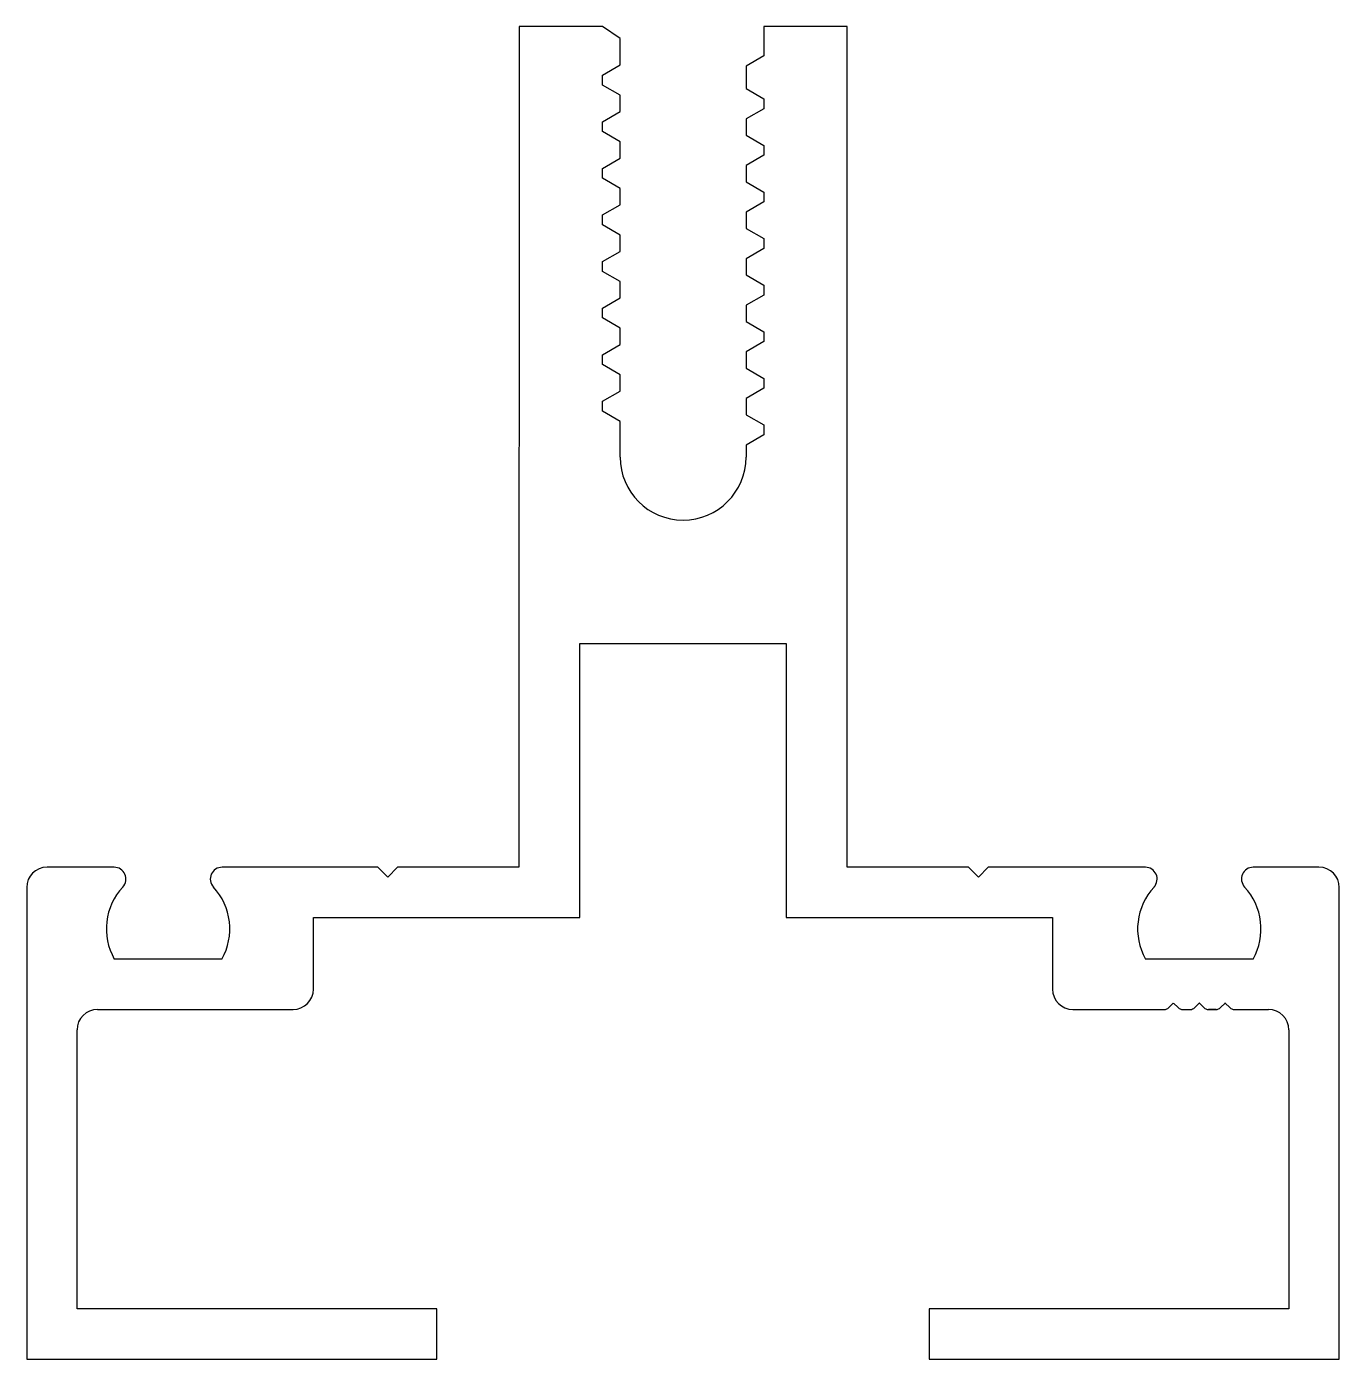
# Model space of a CAD drawing. Header units: inches. Extents: x -25.2 to 25.6, y 0 to 51.6.
import ezdxf

# ---------------------------------------------------------------- set-up
doc = ezdxf.new("R2010")
doc.units = ezdxf.units.IN
doc.header["$MEASUREMENT"] = 0
doc.linetypes.add('C_SOLID_M', pattern=[0])
doc.layers.add('3150-3250 CW', color=5, linetype='Continuous')

msp = doc.modelspace()

# ---------------------------------------------------------------- linework, layer by layer
at = {"layer": '3150-3250 CW', "color": 7, "linetype": 'C_SOLID_M'}
for p, q in [((-6.108, 51.559), (-6.11, 19.022)), ((-2.883, 51.559), (-6.108, 51.559)), ((-2.197, 51.102), (-2.883, 51.559)), ((-2.197, 50.076), (-2.197, 51.102)), ((6.591, 51.559), (3.366, 51.559)), ((3.366, 51.559), (3.366, 50.431)), ((6.592, 32.509), (6.591, 51.559)), ((-2.883, 49.68), (-2.197, 50.076)), ((3.366, 50.431), (2.68, 50.035)), ((-2.883, 49.299), (-2.883, 49.68)), ((2.68, 50.035), (2.68, 49.161)), ((-2.197, 48.903), (-2.883, 49.299)), ((2.68, 49.161), (3.366, 48.765)), ((-2.197, 48.272), (-2.197, 48.903)), ((3.366, 48.765), (3.366, 48.384)), ((-2.883, 47.876), (-2.197, 48.272)), ((3.366, 48.384), (2.68, 47.988)), ((2.68, 47.988), (2.68, 47.358)), ((-2.883, 47.495), (-2.883, 47.876)), ((-2.197, 47.099), (-2.883, 47.495)), ((-2.197, 46.469), (-2.197, 47.099)), ((2.68, 47.358), (3.366, 46.962)), ((3.366, 46.962), (3.366, 46.581)), ((-2.883, 46.073), (-2.197, 46.469)), ((3.366, 46.581), (2.68, 46.185)), ((-2.883, 45.692), (-2.883, 46.073)), ((2.68, 46.185), (2.68, 45.554)), ((-2.197, 45.296), (-2.883, 45.692)), ((2.68, 45.554), (3.366, 45.158)), ((-2.197, 44.665), (-2.197, 45.296)), ((3.366, 45.158), (3.366, 44.778)), ((-2.883, 44.27), (-2.197, 44.665)), ((3.366, 44.778), (2.68, 44.381)), ((2.68, 44.381), (2.68, 43.751)), ((-2.883, 43.888), (-2.883, 44.27)), ((-2.197, 43.493), (-2.883, 43.888)), ((-2.197, 42.862), (-2.197, 43.493)), ((2.68, 43.751), (3.366, 43.355)), ((3.366, 43.355), (3.366, 42.974)), ((-2.883, 42.466), (-2.197, 42.862)), ((3.366, 42.974), (2.68, 42.578)), ((-2.883, 42.085), (-2.883, 42.466)), ((2.68, 42.578), (2.68, 41.948)), ((-2.197, 41.689), (-2.883, 42.085)), ((2.68, 41.948), (3.366, 41.552)), ((-2.197, 41.059), (-2.197, 41.689)), ((3.366, 41.552), (3.366, 41.171)), ((-2.883, 40.663), (-2.197, 41.059)), ((3.366, 41.171), (2.68, 40.775)), ((2.68, 40.775), (2.68, 40.144)), ((-2.883, 40.282), (-2.883, 40.663)), ((-2.197, 39.886), (-2.883, 40.282)), ((-2.197, 39.255), (-2.197, 39.886)), ((2.68, 40.144), (3.366, 39.748)), ((3.366, 39.748), (3.366, 39.367)), ((-2.883, 38.859), (-2.197, 39.255)), ((3.366, 39.367), (2.68, 38.971)), ((-2.883, 38.478), (-2.883, 38.859)), ((2.68, 38.971), (2.68, 38.341)), ((-2.197, 38.082), (-2.883, 38.478)), ((2.68, 38.341), (3.366, 37.945)), ((-2.197, 37.452), (-2.197, 38.082)), ((3.366, 37.945), (3.366, 37.564)), ((-2.883, 37.056), (-2.197, 37.452)), ((3.366, 37.564), (2.68, 37.168)), ((2.68, 37.168), (2.68, 36.537)), ((-2.883, 36.675), (-2.883, 37.056)), ((-2.197, 36.279), (-2.883, 36.675)), ((-2.197, 34.897), (-2.197, 36.279)), ((2.68, 36.537), (3.366, 36.141)), ((3.366, 36.141), (3.366, 35.761)), ((3.366, 35.761), (2.68, 35.365)), ((2.68, 35.365), (2.68, 34.897)), ((6.59, 19.022), (6.592, 32.509)), ((-3.754, 17.073), (-3.754, 27.677)), ((-3.754, 27.677), (4.229, 27.677)), ((4.229, 27.677), (4.229, 17.073)), ((-21.777, 19.023), (-24.373, 19.022)), ((-11.571, 19.022), (-17.598, 19.023)), ((-11.19, 18.641), (-11.571, 19.022)), ((-10.809, 19.022), (-11.19, 18.641)), ((-6.11, 19.022), (-10.809, 19.022)), ((11.289, 19.023), (6.59, 19.022)), ((11.67, 18.641), (11.289, 19.023)), ((12.052, 19.023), (11.67, 18.641)), ((18.13, 19.023), (12.052, 19.023)), ((24.85, 19.023), (22.308, 19.023)), ((-25.161, 18.235), (-25.161, -0.027)), ((25.637, -0.027), (25.637, 18.235)), ((-14.064, 14.306), (-14.063, 17.073)), ((-14.063, 17.073), (-3.754, 17.073)), ((4.229, 17.073), (14.537, 17.073)), ((14.537, 17.073), (14.537, 14.306)), ((-17.605, 15.466), (-21.77, 15.466)), ((22.301, 15.466), (18.136, 15.466)), ((-22.421, 13.516), (-14.854, 13.516)), ((15.327, 13.516), (18.865, 13.516)), ((19.042, 13.589), (19.213, 13.76)), ((19.224, 13.76), (19.395, 13.589)), ((19.572, 13.516), (19.865, 13.516)), ((20.042, 13.589), (20.213, 13.76)), ((20.224, 13.76), (20.395, 13.589)), ((20.572, 13.516), (20.865, 13.516)), ((20.865, 13.516), (20.572, 13.516)), ((20.572, 13.516), (20.865, 13.516)), ((20.865, 13.516), (20.572, 13.516)), ((20.572, 13.516), (20.865, 13.516)), ((21.042, 13.589), (21.213, 13.76)), ((21.224, 13.76), (21.395, 13.589)), ((21.572, 13.516), (21.572, 13.516)), ((21.572, 13.516), (21.572, 13.516)), ((21.572, 13.516), (22.897, 13.516)), ((-23.211, 1.923), (-23.211, 12.726)), ((23.687, 12.726), (23.687, 1.923)), ((-9.286, 1.923), (-23.211, 1.923)), ((-9.286, -0.027), (-9.286, 1.923)), ((23.687, 1.923), (9.762, 1.923)), ((9.762, 1.923), (9.762, -0.027)), ((-25.161, -0.027), (-9.286, -0.027)), ((9.762, -0.027), (25.637, -0.027))]:
    msp.add_line(p, q, dxfattribs=at)
for centre, radius, start, end in [((0.241, 34.897), 2.438, 180, 0), ((-24.373, 18.235), 0.787, 90.0009, 179.9977), ((-21.777, 18.565), 0.457, 317.2535, 90.0011), ((-17.598, 18.565), 0.457, 89.9988, 222.7492), ((18.129, 18.565), 0.457, 317.2509, 89.9966), ((22.308, 18.565), 0.457, 89.9988, 222.7459), ((24.85, 18.235), 0.787, 359.9997, 89.9988), ((-19.688, 16.634), 2.388, 137.2535, 209.2982), ((-19.688, 16.634), 2.388, 330.7017, 42.7492), ((20.219, 16.634), 2.388, 137.2509, 209.2996), ((20.219, 16.634), 2.388, 330.7004, 42.7459), ((-14.854, 14.306), 0.79, 270, 359.982), ((15.327, 14.306), 0.79, 180.0002, 270), ((-22.421, 12.726), 0.79, 90, 180), ((18.865, 13.766), 0.25, 270, 315), ((19.219, 13.755), 0.008, 45, 135), ((19.572, 13.766), 0.25, 225, 270), ((19.865, 13.766), 0.25, 270, 315), ((20.219, 13.755), 0.008, 45, 135), ((20.572, 13.766), 0.25, 225, 270), ((20.865, 13.766), 0.25, 270, 315), ((21.218, 13.755), 0.008, 45, 135), ((21.572, 13.766), 0.25, 225, 270), ((22.897, 12.726), 0.79, 0, 90)]:
    msp.add_arc(centre, radius, start, end, dxfattribs=at)

doc.saveas('drawing.dxf')
